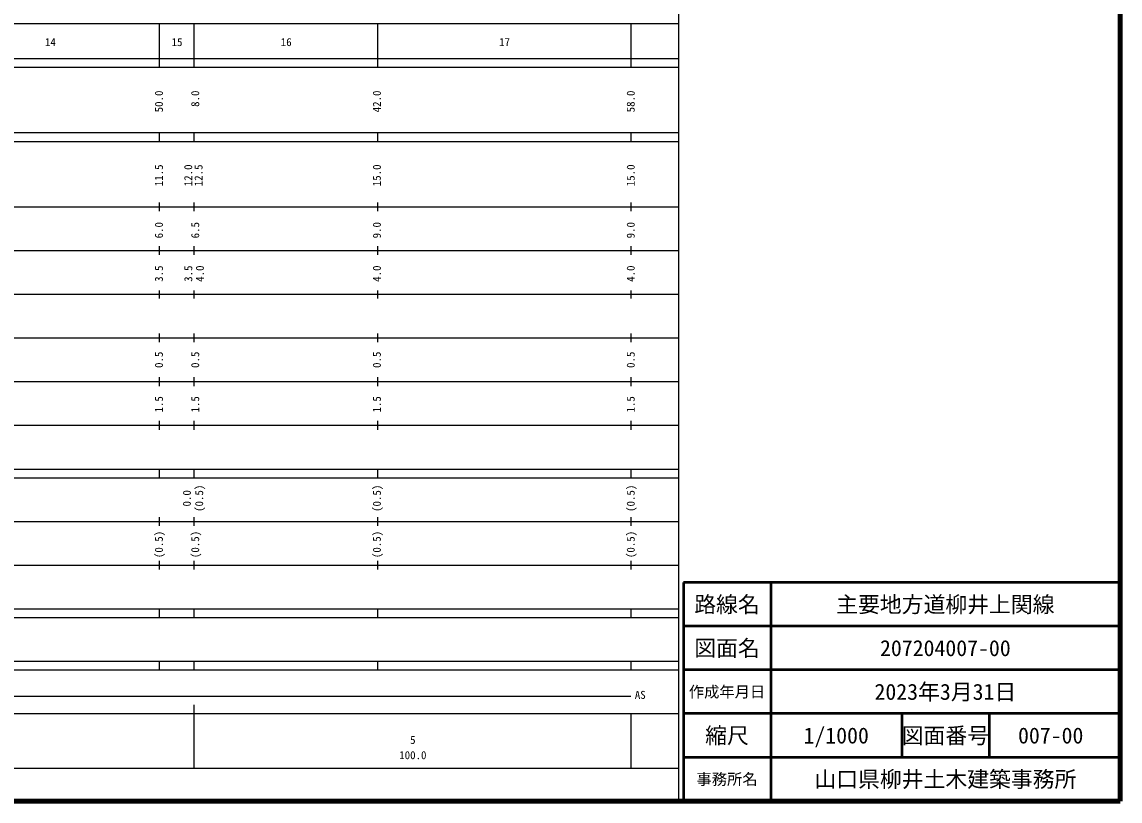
# Model space of a CAD drawing. Units: millimetres on the paper, enlarged 1000 times. Extents: x 40000 to 680000, y 20000 to 380000.
# Drawn here: x 428544 to 680000, y 20000 to 198332 of the extents above; entities that cross this region are included whole.
import ezdxf
from ezdxf.enums import TextEntityAlignment as Align

# ---------------------------------------------------------------- set-up
doc = ezdxf.new("R2010")
doc.units = ezdxf.units.MM
doc.header["$LTSCALE"] = 1000
for name, color, linetype, lineweight in [('M-TTL', 2, 'Continuous', 140), ('M-TTL-BAND', 7, 'Continuous', 25), ('M-TTL-FRAM', 2, 'Continuous', 50), ('M-TTL-LINE', 7, 'Continuous', 50)]:
    doc.layers.add(name, color=color, linetype=linetype, lineweight=lineweight)
doc.layers.add('M-TTL-TXT', color=7, linetype='Continuous')
doc.styles.add('ＭＳ ゴシック', font='')
doc.styles.get('ＭＳ ゴシック').set_extended_font_data('MS Gothic')

msp = doc.modelspace()

# ---------------------------------------------------------------- linework, layer by layer
at = {"layer": 'M-TTL'}
for p, q in [((680000, 20000), (680000, 380000)), ((40000, 20000), (680000, 20000))]:
    msp.add_line(p, q, dxfattribs=at)
at = {"layer": 'M-TTL-BAND'}
for p, q in [((579000, 20000), (579000, 370000)), ((68000, 198000), (579000, 198000)), ((460000, 198000), (460000, 188000)), ((468000, 191478), (468000, 198000)), ((510000, 188000), (510000, 198000)), ((568000, 198000), (568000, 188000)), ((468000, 188000), (468000, 191478)), ((40000, 190000), (579000, 190000)), ((40000, 188000), (579000, 188000)), ((40000, 173000), (579000, 173000)), ((40000, 171000), (579000, 171000)), ((460000, 173000), (460000, 171000)), ((468000, 171000), (468000, 173000)), ((510000, 171000), (510000, 173000)), ((568000, 173000), (568000, 171000)), ((40000, 156000), (579000, 156000)), ((460000, 157000), (460000, 155000)), ((468000, 155000), (468000, 157000)), ((510000, 155000), (510000, 157000)), ((568000, 157000), (568000, 155000)), ((46000, 146000), (579000, 146000)), ((460000, 147000), (460000, 145000)), ((468000, 145000), (468000, 147000)), ((510000, 145000), (510000, 147000)), ((568000, 147000), (568000, 145000)), ((52000, 136000), (579000, 136000)), ((460000, 136832), (460000, 135000)), ((468000, 135000), (468000, 136832)), ((510000, 135000), (510000, 136832)), ((568000, 136832), (568000, 135000)), ((46000, 126000), (579000, 126000)), ((460000, 127000), (460000, 125000)), ((468000, 125000), (468000, 127000)), ((510000, 125000), (510000, 127000)), ((568000, 127000), (568000, 125000)), ((52000, 116000), (579000, 116000)), ((460000, 117000), (460000, 115000)), ((468000, 115000), (468000, 117000)), ((510000, 115000), (510000, 117000)), ((568000, 117000), (568000, 115000)), ((46000, 106000), (579000, 106000)), ((460000, 107000), (460000, 105000)), ((468000, 105000), (468000, 107000)), ((510000, 105000), (510000, 107000)), ((568000, 107000), (568000, 105000)), ((40000, 96000), (579000, 96000)), ((460000, 96000), (460000, 94000)), ((468000, 94000), (468000, 96000)), ((510000, 94000), (510000, 96000)), ((568000, 96000), (568000, 94000)), ((40000, 94000), (579000, 94000)), ((49000, 84000), (579000, 84000)), ((460000, 85000), (460000, 83000)), ((468000, 83000), (468000, 85000)), ((510000, 83000), (510000, 85000)), ((568000, 85000), (568000, 83000)), ((40000, 74000), (579000, 74000)), ((460000, 75000), (460000, 73000)), ((468000, 73000), (468000, 75000)), ((510000, 73000), (510000, 75000)), ((568000, 75000), (568000, 73000)), ((40000, 64000), (579000, 64000)), ((460000, 64000), (460000, 62000)), ((468000, 62000), (468000, 64000)), ((510000, 62000), (510000, 64000)), ((568000, 64000), (568000, 62000)), ((40000, 62000), (579000, 62000)), ((40000, 52000), (579000, 52000)), ((460000, 52000), (460000, 50000)), ((468000, 50000), (468000, 52000)), ((510000, 50000), (510000, 52000)), ((568000, 52000), (568000, 50000)), ((40000, 50000), (579000, 50000)), ((70289, 44000), (568000, 44000)), ((468000, 27500), (468000, 42000)), ((40000, 40000), (579000, 40000)), ((568000, 40000), (568000, 27500)), ((68000, 27500), (579000, 27500))]:
    msp.add_line(p, q, dxfattribs=at)
at = {"layer": 'M-TTL-FRAM'}
for p, q in [((680000, 70000), (580000, 70000)), ((580000, 70000), (580000, 20000))]:
    msp.add_line(p, q, dxfattribs=at)
at = {"layer": 'M-TTL-LINE'}
for p, q in [((600000, 70000), (600000, 20000)), ((680000, 60000), (580000, 60000)), ((680000, 50000), (580000, 50000)), ((680000, 40000), (580000, 40000)), ((630000, 40000), (630000, 30000)), ((650000, 40000), (650000, 30000)), ((680000, 30000), (580000, 30000))]:
    msp.add_line(p, q, dxfattribs=at)

# ---------------------------------------------------------------- texts
at = {"layer": 'M-TTL-BAND', "style": 'ＭＳ ゴシック'}
for s, p in [('14', (433812, 192262)), ('15', (462812, 192262)), ('16', (487812, 192262)), ('17', (537812, 192262)), ('AS', (568886, 42832)), ('5', (517437, 32523)), ('100.0', (514937, 29033))]:
    msp.add_text(s, height=1833, dxfattribs=at).set_placement(p, align=Align.BOTTOM_LEFT)
for s, p in [('50.0', (461367, 177645)), (' 8.0', (469677, 177645)), ('42.0', (511275, 177645)), ('58.0', (569409, 177645)), ('11.5', (461367, 160733)), ('12.0', (468074, 160733)), ('12.5', (470441, 160733)), ('15.0', (511275, 160733)), ('15.0', (569409, 160733)), ('6.0', (461367, 148796)), ('6.5', (469677, 148796)), ('9.0', (511275, 148796)), ('9.0', (569409, 148796)), ('3.5', (461367, 138848)), ('3.5', (468093, 138848)), ('4.0', (470751, 138848)), ('4.0', (511275, 138848)), ('4.0', (569409, 138848)), ('0.5', (461367, 119133)), ('0.5', (469677, 119133)), ('0.5', (511275, 119133)), ('0.5', (569409, 119133)), ('1.5', (461367, 108937)), ('1.5', (469677, 108937)), ('1.5', (511275, 108937)), ('1.5', (569409, 108937)), (' 0.0', (467760, 86181)), ('(0.5)', (470585, 86181)), ('(0.5)', (511275, 86181)), ('(0.5)', (569409, 86181)), ('(0.5)', (461367, 75611)), ('(0.5)', (469677, 75611)), ('(0.5)', (511275, 75611)), ('(0.5)', (569409, 75611))]:
    msp.add_text(s, height=1833, rotation=90, dxfattribs=at).set_placement(p, align=Align.BOTTOM_LEFT)
at = {"layer": 'M-TTL-TXT', "style": 'ＭＳ ゴシック'}
for s, height, p in [('路線名', 3666, (590000, 65000)), ('路線名', 3666, (590000, 65000)), ('主要地方道柳井上関線', 3666, (640000, 65000)), ('図面名', 3666, (590000, 55000)), ('図面名', 3666, (590000, 55000)), ('207204007-00', 3666, (640000, 55000)), ('作成年月日', 2566, (590000, 45000)), ('作成年月日', 2566, (590000, 45000)), ('2023年3月31日', 3666, (640000, 45000)), ('縮尺', 3666, (590000, 35000)), ('縮尺', 3666, (590000, 35000)), ('1/1000', 3666, (615000, 35000)), ('図面番号', 3666, (640000, 35000)), ('図面番号', 3666, (640000, 35000)), ('007-00', 3666, (664125, 35000)), ('事務所名', 2566, (590000, 25000)), ('事務所名', 2566, (590000, 25000)), ('山口県柳井土木建築事務所', 3666, (640000, 25000))]:
    msp.add_text(s, height=height, dxfattribs=at).set_placement(p, align=Align.MIDDLE_CENTER)

doc.saveas('drawing.dxf')
